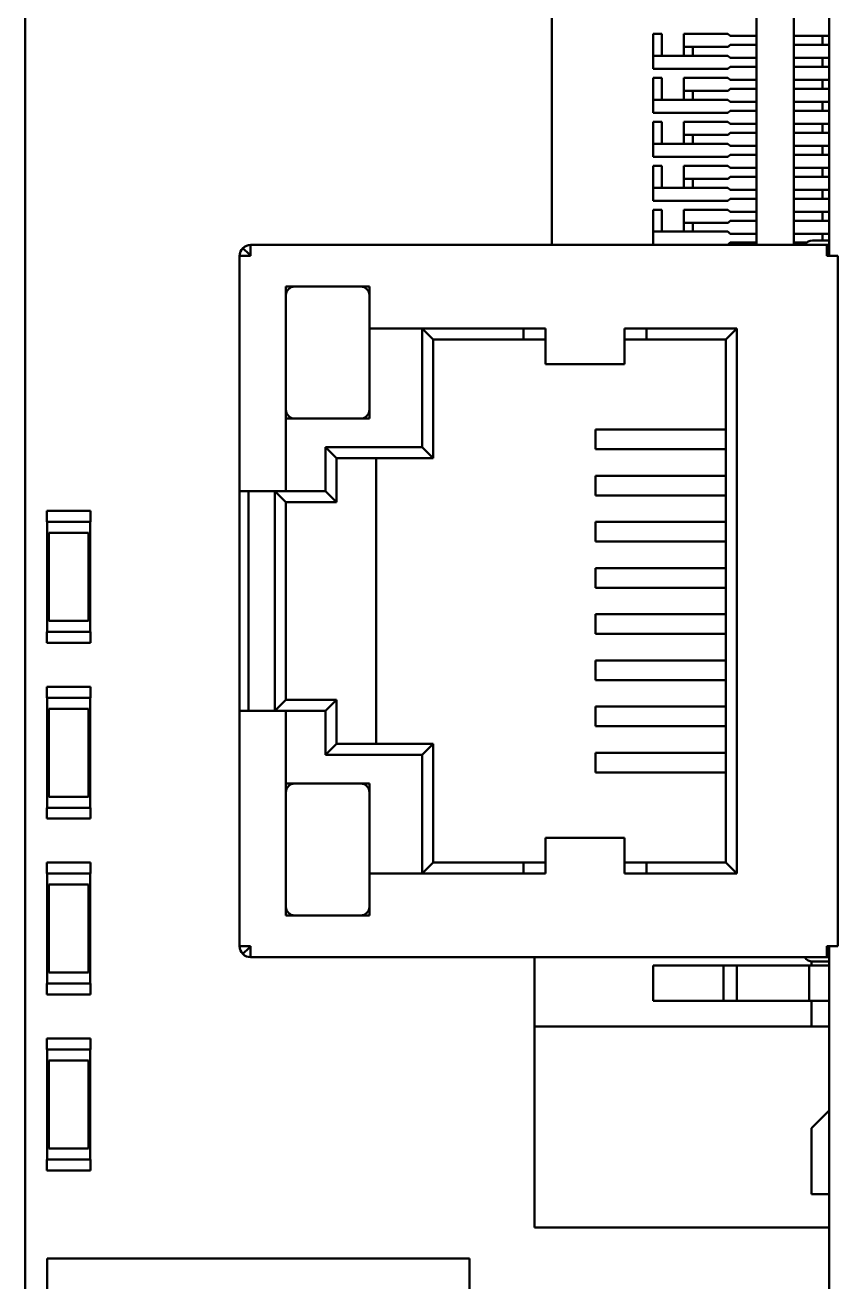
# Model space of a CAD drawing. Header units: millimetres. Extents: x 3137 to 5094, y 789 to 1822.
# Drawn here: x 3301.74 to 3320.22, y 1543.48 to 1572.06 of the extents above; entities that cross this region are included whole.
import ezdxf

# ---------------------------------------------------------------- set-up
doc = ezdxf.new("R2010")
doc.units = ezdxf.units.MM
doc.header["$LTSCALE"] = 1.8
doc.layers.add('외형선(ISO)', color=7, linetype='Continuous', lineweight=50)

msp = doc.modelspace()

# ---------------------------------------------------------------- linework, layer by layer
at = {"layer": '외형선(ISO)'}
for p, q in [((3320.018, 1566.811), (3320.018, 1612.211)), ((3301.742, 1611.011), (3301.742, 1523.011)), ((3319.218, 1567.061), (3319.218, 1573.511)), ((3318.368, 1573.161), (3318.368, 1567.061)), ((3313.718, 1572.911), (3313.718, 1567.061)), ((3316.018, 1571.361), (3316.018, 1571.861)), ((3316.018, 1571.861), (3316.218, 1571.861)), ((3316.218, 1571.361), (3316.218, 1571.861)), ((3316.718, 1571.561), (3316.718, 1571.861)), ((3317.018, 1571.861), (3316.718, 1571.861)), ((3317.718, 1571.861), (3317.018, 1571.861)), ((3317.718, 1571.861), (3317.768, 1571.811)), ((3318.368, 1571.811), (3317.768, 1571.811)), ((3319.768, 1571.811), (3319.218, 1571.811)), ((3319.768, 1571.811), (3319.868, 1571.811)), ((3320.018, 1571.811), (3319.868, 1571.811)), ((3319.868, 1571.611), (3319.868, 1571.811)), ((3316.718, 1571.361), (3316.718, 1571.561)), ((3317.018, 1571.561), (3316.718, 1571.561)), ((3316.918, 1571.361), (3316.918, 1571.561)), ((3317.018, 1571.561), (3317.721, 1571.561)), ((3317.768, 1571.611), (3317.721, 1571.561)), ((3318.368, 1571.611), (3317.768, 1571.611)), ((3319.768, 1571.611), (3319.218, 1571.611)), ((3319.768, 1571.611), (3319.868, 1571.611)), ((3319.868, 1571.611), (3320.018, 1571.611)), ((3316.018, 1571.061), (3316.018, 1571.361)), ((3316.318, 1571.361), (3316.018, 1571.361)), ((3317.718, 1571.361), (3316.318, 1571.361)), ((3317.768, 1571.311), (3317.718, 1571.361)), ((3317.768, 1571.311), (3318.368, 1571.311)), ((3319.218, 1571.311), (3319.768, 1571.311)), ((3319.768, 1571.311), (3319.868, 1571.311)), ((3319.868, 1571.311), (3320.018, 1571.311)), ((3319.868, 1571.111), (3319.868, 1571.311)), ((3316.318, 1571.061), (3316.018, 1571.061)), ((3316.018, 1570.361), (3316.018, 1570.861)), ((3316.018, 1570.861), (3316.218, 1570.861)), ((3316.218, 1570.361), (3316.218, 1570.861)), ((3316.318, 1571.061), (3317.718, 1571.061)), ((3316.718, 1570.561), (3316.718, 1570.861)), ((3317.018, 1570.861), (3316.718, 1570.861)), ((3317.718, 1570.861), (3317.018, 1570.861)), ((3317.718, 1571.061), (3317.768, 1571.111)), ((3317.718, 1570.861), (3317.768, 1570.811)), ((3318.368, 1571.111), (3317.768, 1571.111)), ((3319.768, 1571.111), (3319.218, 1571.111)), ((3319.768, 1571.111), (3319.868, 1571.111)), ((3320.018, 1571.111), (3319.868, 1571.111)), ((3316.718, 1570.361), (3316.718, 1570.561)), ((3317.018, 1570.561), (3316.718, 1570.561)), ((3316.918, 1570.361), (3316.918, 1570.561)), ((3317.018, 1570.561), (3317.721, 1570.561)), ((3317.768, 1570.611), (3317.721, 1570.561)), ((3318.368, 1570.811), (3317.768, 1570.811)), ((3318.368, 1570.611), (3317.768, 1570.611)), ((3319.768, 1570.811), (3319.218, 1570.811)), ((3319.768, 1570.611), (3319.218, 1570.611)), ((3319.768, 1570.811), (3319.868, 1570.811)), ((3319.768, 1570.611), (3319.868, 1570.611)), ((3320.018, 1570.811), (3319.868, 1570.811)), ((3319.868, 1570.611), (3319.868, 1570.811)), ((3319.868, 1570.611), (3320.018, 1570.611)), ((3316.018, 1570.061), (3316.018, 1570.361)), ((3316.318, 1570.361), (3316.018, 1570.361)), ((3317.718, 1570.361), (3316.318, 1570.361)), ((3317.768, 1570.311), (3317.718, 1570.361)), ((3317.768, 1570.311), (3318.368, 1570.311)), ((3319.218, 1570.311), (3319.768, 1570.311)), ((3319.768, 1570.311), (3319.868, 1570.311)), ((3319.868, 1570.311), (3320.018, 1570.311)), ((3319.868, 1570.111), (3319.868, 1570.311)), ((3316.318, 1570.061), (3316.018, 1570.061)), ((3316.318, 1570.061), (3317.718, 1570.061)), ((3317.718, 1570.061), (3317.768, 1570.111)), ((3318.368, 1570.111), (3317.768, 1570.111)), ((3319.768, 1570.111), (3319.218, 1570.111)), ((3319.768, 1570.111), (3319.868, 1570.111)), ((3320.018, 1570.111), (3319.868, 1570.111)), ((3316.018, 1569.361), (3316.018, 1569.861)), ((3316.018, 1569.861), (3316.218, 1569.861)), ((3316.218, 1569.361), (3316.218, 1569.861)), ((3316.718, 1569.561), (3316.718, 1569.861)), ((3317.018, 1569.861), (3316.718, 1569.861)), ((3317.718, 1569.861), (3317.018, 1569.861)), ((3317.718, 1569.861), (3317.768, 1569.811)), ((3318.368, 1569.811), (3317.768, 1569.811)), ((3319.768, 1569.811), (3319.218, 1569.811)), ((3319.768, 1569.811), (3319.868, 1569.811)), ((3320.018, 1569.811), (3319.868, 1569.811)), ((3319.868, 1569.611), (3319.868, 1569.811)), ((3316.718, 1569.361), (3316.718, 1569.561)), ((3317.018, 1569.561), (3316.718, 1569.561)), ((3316.918, 1569.361), (3316.918, 1569.561)), ((3317.018, 1569.561), (3317.721, 1569.561)), ((3317.768, 1569.611), (3317.721, 1569.561)), ((3318.368, 1569.611), (3317.768, 1569.611)), ((3319.768, 1569.611), (3319.218, 1569.611)), ((3319.768, 1569.611), (3319.868, 1569.611)), ((3319.868, 1569.611), (3320.018, 1569.611)), ((3316.018, 1569.061), (3316.018, 1569.361)), ((3316.318, 1569.361), (3316.018, 1569.361)), ((3317.718, 1569.361), (3316.318, 1569.361)), ((3317.768, 1569.311), (3317.718, 1569.361)), ((3317.768, 1569.311), (3318.368, 1569.311)), ((3319.218, 1569.311), (3319.768, 1569.311)), ((3319.768, 1569.311), (3319.868, 1569.311)), ((3319.868, 1569.311), (3320.018, 1569.311)), ((3319.868, 1569.111), (3319.868, 1569.311)), ((3316.318, 1569.061), (3316.018, 1569.061)), ((3316.018, 1568.361), (3316.018, 1568.861)), ((3316.018, 1568.861), (3316.218, 1568.861)), ((3316.218, 1568.361), (3316.218, 1568.861)), ((3316.318, 1569.061), (3317.718, 1569.061)), ((3316.718, 1568.561), (3316.718, 1568.861)), ((3317.018, 1568.861), (3316.718, 1568.861)), ((3317.718, 1568.861), (3317.018, 1568.861)), ((3317.718, 1569.061), (3317.768, 1569.111)), ((3317.718, 1568.861), (3317.768, 1568.811)), ((3318.368, 1569.111), (3317.768, 1569.111)), ((3319.768, 1569.111), (3319.218, 1569.111)), ((3319.768, 1569.111), (3319.868, 1569.111)), ((3320.018, 1569.111), (3319.868, 1569.111)), ((3316.718, 1568.361), (3316.718, 1568.561)), ((3317.018, 1568.561), (3316.718, 1568.561)), ((3316.918, 1568.361), (3316.918, 1568.561)), ((3317.018, 1568.561), (3317.721, 1568.561)), ((3317.768, 1568.611), (3317.721, 1568.561)), ((3318.368, 1568.811), (3317.768, 1568.811)), ((3318.368, 1568.611), (3317.768, 1568.611)), ((3319.768, 1568.811), (3319.218, 1568.811)), ((3319.768, 1568.611), (3319.218, 1568.611)), ((3319.768, 1568.811), (3319.868, 1568.811)), ((3319.768, 1568.611), (3319.868, 1568.611)), ((3320.018, 1568.811), (3319.868, 1568.811)), ((3319.868, 1568.611), (3319.868, 1568.811)), ((3319.868, 1568.611), (3320.018, 1568.611)), ((3316.018, 1568.061), (3316.018, 1568.361)), ((3316.318, 1568.361), (3316.018, 1568.361)), ((3317.718, 1568.361), (3316.318, 1568.361)), ((3317.768, 1568.311), (3317.718, 1568.361)), ((3317.768, 1568.311), (3318.368, 1568.311)), ((3319.218, 1568.311), (3319.768, 1568.311)), ((3319.768, 1568.311), (3319.868, 1568.311)), ((3319.868, 1568.311), (3320.018, 1568.311)), ((3319.868, 1568.111), (3319.868, 1568.311)), ((3316.318, 1568.061), (3316.018, 1568.061)), ((3316.318, 1568.061), (3317.718, 1568.061)), ((3317.718, 1568.061), (3317.768, 1568.111)), ((3318.368, 1568.111), (3317.768, 1568.111)), ((3319.768, 1568.111), (3319.218, 1568.111)), ((3319.768, 1568.111), (3319.868, 1568.111)), ((3320.018, 1568.111), (3319.868, 1568.111)), ((3316.018, 1567.361), (3316.018, 1567.861)), ((3316.018, 1567.861), (3316.218, 1567.861)), ((3316.218, 1567.361), (3316.218, 1567.861)), ((3316.718, 1567.561), (3316.718, 1567.861)), ((3317.018, 1567.861), (3316.718, 1567.861)), ((3317.718, 1567.861), (3317.018, 1567.861)), ((3317.718, 1567.861), (3317.768, 1567.811)), ((3318.368, 1567.811), (3317.768, 1567.811)), ((3319.768, 1567.811), (3319.218, 1567.811)), ((3319.768, 1567.811), (3319.868, 1567.811)), ((3320.018, 1567.811), (3319.868, 1567.811)), ((3319.868, 1567.611), (3319.868, 1567.811)), ((3316.718, 1567.361), (3316.718, 1567.561)), ((3317.018, 1567.561), (3316.718, 1567.561)), ((3316.918, 1567.361), (3316.918, 1567.561)), ((3317.018, 1567.561), (3317.721, 1567.561)), ((3317.768, 1567.611), (3317.721, 1567.561)), ((3318.368, 1567.611), (3317.768, 1567.611)), ((3319.768, 1567.611), (3319.218, 1567.611)), ((3319.768, 1567.611), (3319.868, 1567.611)), ((3319.868, 1567.611), (3320.018, 1567.611)), ((3316.018, 1567.061), (3316.018, 1567.361)), ((3316.318, 1567.361), (3316.018, 1567.361)), ((3317.718, 1567.361), (3316.318, 1567.361)), ((3317.768, 1567.311), (3317.718, 1567.361)), ((3317.768, 1567.311), (3318.368, 1567.311)), ((3319.218, 1567.311), (3319.768, 1567.311)), ((3319.768, 1567.161), (3319.641, 1567.161)), ((3319.768, 1567.311), (3319.868, 1567.311)), ((3319.768, 1567.161), (3320.018, 1567.161)), ((3319.868, 1567.311), (3320.018, 1567.311)), ((3319.868, 1567.161), (3319.868, 1567.311)), ((3306.832, 1566.846), (3306.691, 1566.987)), ((3306.868, 1567.061), (3319.968, 1567.061)), ((3306.868, 1567.061), (3306.868, 1566.811)), ((3317.718, 1567.061), (3317.768, 1567.111)), ((3318.368, 1567.111), (3317.768, 1567.111)), ((3319.509, 1567.111), (3319.218, 1567.111)), ((3320.018, 1567.061), (3319.968, 1567.061)), ((3319.968, 1566.811), (3319.968, 1567.061)), ((3306.618, 1566.811), (3306.618, 1561.461)), ((3306.868, 1566.811), (3306.618, 1566.811)), ((3320.218, 1566.811), (3319.968, 1566.811)), ((3320.218, 1566.811), (3320.218, 1551.111)), ((3307.668, 1561.461), (3307.668, 1566.111)), ((3307.668, 1566.111), (3309.568, 1566.111)), ((3309.568, 1566.111), (3309.568, 1565.161)), ((3313.568, 1565.161), (3309.568, 1565.161)), ((3309.568, 1563.111), (3309.568, 1565.161)), ((3310.768, 1562.461), (3310.768, 1565.161)), ((3311.018, 1564.911), (3310.768, 1565.161)), ((3313.068, 1565.161), (3313.068, 1564.911)), ((3313.568, 1564.914), (3313.568, 1565.161)), ((3317.918, 1565.161), (3315.368, 1565.161)), ((3315.368, 1564.914), (3315.368, 1565.161)), ((3315.868, 1564.911), (3315.868, 1565.161)), ((3317.668, 1564.911), (3317.918, 1565.161)), ((3317.918, 1552.761), (3317.918, 1565.161)), ((3313.068, 1564.911), (3311.018, 1564.911)), ((3311.018, 1564.911), (3311.018, 1562.211)), ((3313.068, 1564.911), (3313.568, 1564.911)), ((3313.568, 1564.914), (3313.568, 1564.352)), ((3315.368, 1564.914), (3315.368, 1564.352)), ((3315.368, 1564.911), (3315.868, 1564.911)), ((3317.668, 1564.911), (3315.868, 1564.911)), ((3317.668, 1553.011), (3317.668, 1564.911)), ((3313.568, 1564.344), (3313.568, 1564.352)), ((3313.568, 1564.344), (3315.368, 1564.344)), ((3315.368, 1564.344), (3315.368, 1564.352)), ((3307.668, 1563.111), (3309.568, 1563.111)), ((3314.71, 1562.861), (3314.71, 1562.411)), ((3317.335, 1562.861), (3314.71, 1562.861)), ((3317.335, 1562.861), (3317.668, 1562.861)), ((3308.568, 1561.461), (3308.568, 1562.461)), ((3308.568, 1562.461), (3310.768, 1562.461)), ((3308.568, 1562.461), (3308.818, 1562.211)), ((3311.018, 1562.211), (3310.768, 1562.461)), ((3317.335, 1562.411), (3314.71, 1562.411)), ((3317.335, 1562.411), (3317.668, 1562.411)), ((3311.018, 1562.211), (3308.818, 1562.211)), ((3308.818, 1562.211), (3308.818, 1561.211)), ((3309.718, 1562.211), (3309.718, 1555.711)), ((3314.71, 1561.811), (3314.71, 1561.361)), ((3317.335, 1561.811), (3314.71, 1561.811)), ((3317.335, 1561.811), (3317.668, 1561.811)), ((3306.618, 1561.461), (3306.618, 1556.461)), ((3306.868, 1561.461), (3306.618, 1561.461)), ((3306.818, 1561.461), (3306.818, 1556.461)), ((3306.818, 1556.461), (3306.818, 1561.461)), ((3307.668, 1561.461), (3306.868, 1561.461)), ((3307.418, 1556.461), (3307.418, 1561.461)), ((3307.418, 1561.461), (3307.668, 1561.211)), ((3307.668, 1561.461), (3308.568, 1561.461)), ((3308.568, 1561.461), (3308.818, 1561.211)), ((3308.818, 1561.211), (3307.668, 1561.211)), ((3307.668, 1561.211), (3307.668, 1556.711)), ((3317.335, 1561.361), (3314.71, 1561.361)), ((3317.335, 1561.361), (3317.668, 1561.361)), ((3303.229, 1561.011), (3302.234, 1561.011)), ((3302.234, 1561.011), (3302.234, 1560.761)), ((3303.229, 1561.011), (3303.229, 1560.761)), ((3302.234, 1560.761), (3303.229, 1560.761)), ((3302.242, 1560.761), (3302.242, 1558.261)), ((3303.222, 1560.761), (3303.222, 1558.261)), ((3314.71, 1560.761), (3314.71, 1560.311)), ((3317.335, 1560.761), (3314.71, 1560.761)), ((3317.335, 1560.761), (3317.668, 1560.761)), ((3302.282, 1560.511), (3303.182, 1560.511)), ((3302.282, 1559.761), (3302.282, 1560.511)), ((3303.182, 1559.761), (3303.182, 1560.511)), ((3317.335, 1560.311), (3314.71, 1560.311)), ((3317.335, 1560.311), (3317.668, 1560.311)), ((3302.282, 1559.761), (3302.282, 1559.261)), ((3303.182, 1559.761), (3303.182, 1559.261)), ((3314.71, 1559.711), (3314.71, 1559.261)), ((3317.335, 1559.711), (3314.71, 1559.711)), ((3317.335, 1559.711), (3317.668, 1559.711)), ((3302.282, 1558.511), (3302.282, 1559.261)), ((3303.182, 1558.511), (3303.182, 1559.261)), ((3317.335, 1559.261), (3314.71, 1559.261)), ((3317.335, 1559.261), (3317.668, 1559.261)), ((3314.71, 1558.661), (3317.335, 1558.661)), ((3314.71, 1558.661), (3314.71, 1558.211)), ((3317.668, 1558.661), (3317.335, 1558.661)), ((3303.229, 1558.261), (3302.234, 1558.261)), ((3302.234, 1558.261), (3302.234, 1558.011)), ((3302.282, 1558.511), (3303.182, 1558.511)), ((3303.229, 1558.261), (3303.229, 1558.011)), ((3302.234, 1558.011), (3303.229, 1558.011)), ((3314.71, 1558.211), (3317.335, 1558.211)), ((3317.668, 1558.211), (3317.335, 1558.211)), ((3314.71, 1557.611), (3317.335, 1557.611)), ((3314.71, 1557.611), (3314.71, 1557.161)), ((3317.668, 1557.611), (3317.335, 1557.611)), ((3314.71, 1557.161), (3317.335, 1557.161)), ((3317.668, 1557.161), (3317.335, 1557.161)), ((3303.229, 1557.011), (3302.234, 1557.011)), ((3302.234, 1556.761), (3302.234, 1557.011)), ((3303.229, 1556.761), (3303.229, 1557.011)), ((3302.234, 1556.761), (3303.229, 1556.761)), ((3302.242, 1554.261), (3302.242, 1556.761)), ((3303.222, 1554.261), (3303.222, 1556.761)), ((3307.418, 1556.461), (3307.668, 1556.711)), ((3307.668, 1556.711), (3308.818, 1556.711)), ((3308.568, 1556.461), (3308.818, 1556.711)), ((3308.818, 1556.711), (3308.818, 1555.711)), ((3314.71, 1556.561), (3314.71, 1556.111)), ((3314.71, 1556.561), (3317.335, 1556.561)), ((3317.668, 1556.561), (3317.335, 1556.561)), ((3303.182, 1556.511), (3302.282, 1556.511)), ((3302.282, 1556.511), (3302.282, 1555.761)), ((3303.182, 1556.511), (3303.182, 1555.761)), ((3306.618, 1556.461), (3306.868, 1556.461)), ((3306.618, 1556.461), (3306.618, 1551.111)), ((3306.868, 1556.461), (3307.668, 1556.461)), ((3307.668, 1556.461), (3307.668, 1551.811)), ((3308.568, 1556.461), (3307.668, 1556.461)), ((3308.568, 1555.461), (3308.568, 1556.461)), ((3314.71, 1556.111), (3317.335, 1556.111)), ((3317.668, 1556.111), (3317.335, 1556.111)), ((3302.282, 1555.261), (3302.282, 1555.761)), ((3303.182, 1555.261), (3303.182, 1555.761)), ((3308.568, 1555.461), (3308.818, 1555.711)), ((3308.818, 1555.711), (3311.018, 1555.711)), ((3311.018, 1555.711), (3310.768, 1555.461)), ((3311.018, 1555.711), (3311.018, 1553.011)), ((3310.768, 1555.461), (3308.568, 1555.461)), ((3310.768, 1552.761), (3310.768, 1555.461)), ((3314.71, 1555.511), (3314.71, 1555.061)), ((3314.71, 1555.511), (3317.335, 1555.511)), ((3317.668, 1555.511), (3317.335, 1555.511)), ((3302.282, 1555.261), (3302.282, 1554.511)), ((3303.182, 1555.261), (3303.182, 1554.511)), ((3314.71, 1555.061), (3317.335, 1555.061)), ((3317.668, 1555.061), (3317.335, 1555.061)), ((3307.668, 1554.811), (3309.568, 1554.811)), ((3309.568, 1554.811), (3309.568, 1552.761)), ((3303.229, 1554.261), (3302.234, 1554.261)), ((3302.234, 1554.011), (3302.234, 1554.261)), ((3303.182, 1554.511), (3302.282, 1554.511)), ((3303.229, 1554.011), (3303.229, 1554.261)), ((3302.234, 1554.011), (3303.229, 1554.011)), ((3313.568, 1553.569), (3313.568, 1553.577)), ((3313.568, 1553.577), (3315.368, 1553.577)), ((3313.568, 1553.569), (3313.568, 1553.007)), ((3315.368, 1553.569), (3315.368, 1553.577)), ((3315.368, 1553.569), (3315.368, 1553.007)), ((3303.229, 1553.011), (3302.234, 1553.011)), ((3302.234, 1552.761), (3302.234, 1553.011)), ((3303.229, 1552.761), (3303.229, 1553.011)), ((3311.018, 1553.011), (3310.768, 1552.761)), ((3311.018, 1553.011), (3313.068, 1553.011)), ((3313.068, 1552.761), (3313.068, 1553.011)), ((3313.568, 1553.011), (3313.068, 1553.011)), ((3313.568, 1552.761), (3313.568, 1553.007)), ((3315.868, 1553.011), (3315.368, 1553.011)), ((3315.368, 1552.761), (3315.368, 1553.007)), ((3315.868, 1553.011), (3317.668, 1553.011)), ((3315.868, 1553.011), (3315.868, 1552.761)), ((3317.668, 1553.011), (3317.918, 1552.761)), ((3302.234, 1552.761), (3303.229, 1552.761)), ((3302.242, 1550.261), (3302.242, 1552.761)), ((3303.222, 1550.261), (3303.222, 1552.761)), ((3309.568, 1552.761), (3313.568, 1552.761)), ((3309.568, 1551.811), (3309.568, 1552.761)), ((3315.368, 1552.761), (3317.918, 1552.761)), ((3303.182, 1552.511), (3302.282, 1552.511)), ((3302.282, 1552.511), (3302.282, 1551.761)), ((3303.182, 1552.511), (3303.182, 1551.761)), ((3302.282, 1551.261), (3302.282, 1551.761)), ((3303.182, 1551.261), (3303.182, 1551.761)), ((3307.668, 1551.811), (3309.568, 1551.811)), ((3302.282, 1551.261), (3302.282, 1550.511)), ((3303.182, 1551.261), (3303.182, 1550.511)), ((3306.868, 1551.111), (3306.618, 1551.111)), ((3306.832, 1551.075), (3306.691, 1550.934)), ((3306.868, 1551.111), (3306.868, 1550.861)), ((3319.968, 1550.861), (3306.868, 1550.861)), ((3313.318, 1550.861), (3313.318, 1549.281)), ((3319.968, 1550.861), (3319.968, 1551.111)), ((3320.218, 1551.111), (3319.968, 1551.111)), ((3319.968, 1550.861), (3320.018, 1550.861)), ((3320.018, 1522.211), (3320.018, 1551.111)), ((3316.018, 1550.671), (3316.118, 1550.671)), ((3316.018, 1550.671), (3316.018, 1549.871)), ((3317.618, 1550.671), (3316.118, 1550.671)), ((3317.618, 1550.671), (3317.618, 1549.871)), ((3317.918, 1550.671), (3317.618, 1550.671)), ((3317.918, 1550.671), (3318.668, 1550.671)), ((3317.918, 1550.671), (3317.918, 1549.871)), ((3319.568, 1550.671), (3318.668, 1550.671)), ((3319.568, 1550.671), (3320.018, 1550.671)), ((3319.568, 1550.671), (3319.568, 1549.871)), ((3319.618, 1550.762), (3319.618, 1550.671)), ((3319.641, 1550.761), (3319.768, 1550.761)), ((3320.018, 1550.761), (3319.768, 1550.761)), ((3303.229, 1550.261), (3302.234, 1550.261)), ((3302.234, 1550.011), (3302.234, 1550.261)), ((3303.182, 1550.511), (3302.282, 1550.511)), ((3303.229, 1550.011), (3303.229, 1550.261)), ((3302.234, 1550.011), (3303.229, 1550.011)), ((3316.018, 1549.871), (3316.118, 1549.871)), ((3316.118, 1549.871), (3317.618, 1549.871)), ((3317.618, 1549.871), (3317.918, 1549.871)), ((3317.918, 1549.871), (3318.668, 1549.871)), ((3319.568, 1549.871), (3318.668, 1549.871)), ((3320.018, 1549.871), (3319.568, 1549.871)), ((3319.618, 1549.871), (3319.618, 1549.281)), ((3320.018, 1549.281), (3313.318, 1549.281)), ((3313.318, 1544.711), (3313.318, 1549.281)), ((3303.229, 1549.011), (3302.234, 1549.011)), ((3302.234, 1548.761), (3302.234, 1549.011)), ((3303.229, 1548.761), (3303.229, 1549.011)), ((3302.234, 1548.761), (3303.229, 1548.761)), ((3302.242, 1546.261), (3302.242, 1548.761)), ((3303.222, 1546.261), (3303.222, 1548.761)), ((3303.182, 1548.511), (3302.282, 1548.511)), ((3302.282, 1548.511), (3302.282, 1547.761)), ((3303.182, 1548.511), (3303.182, 1547.761)), ((3302.282, 1547.261), (3302.282, 1547.761)), ((3303.182, 1547.261), (3303.182, 1547.761)), ((3302.282, 1547.261), (3302.282, 1546.511)), ((3303.182, 1547.261), (3303.182, 1546.511)), ((3319.618, 1546.971), (3320.018, 1547.371)), ((3319.618, 1546.971), (3319.618, 1545.471)), ((3303.229, 1546.261), (3302.234, 1546.261)), ((3302.234, 1546.011), (3302.234, 1546.261)), ((3303.182, 1546.511), (3302.282, 1546.511)), ((3303.229, 1546.011), (3303.229, 1546.261)), ((3302.234, 1546.011), (3303.229, 1546.011)), ((3319.618, 1545.471), (3320.018, 1545.471)), ((3313.318, 1544.711), (3320.018, 1544.711)), ((3302.242, 1544.011), (3302.242, 1531.011)), ((3311.842, 1544.011), (3302.242, 1544.011)), ((3311.842, 1531.011), (3311.842, 1544.011))]:
    msp.add_line(p, q, dxfattribs=at)
for centre, radius, start, end in [((3319.641, 1566.961), 0.2, 90, 150), ((3306.868, 1566.811), 0.25, 135, 180), ((3306.868, 1566.811), 0.05, 90, 180), ((3319.968, 1566.811), 0.25, 78.463, 90), ((3319.968, 1566.811), 0.05, 0, 90), ((3307.868, 1565.911), 0.2, 90, 180), ((3309.368, 1565.911), 0.2, 0, 90), ((3307.868, 1563.311), 0.2, 180, 270), ((3309.368, 1563.311), 0.2, 270, 0), ((3307.868, 1554.611), 0.2, 90, 180), ((3309.368, 1554.611), 0.2, 0, 90), ((3307.868, 1552.011), 0.2, 180, 270), ((3309.368, 1552.011), 0.2, 270, 0), ((3306.868, 1551.111), 0.25, 180, 225), ((3306.868, 1551.111), 0.05, 180, 270), ((3319.641, 1550.961), 0.2, 210, 270), ((3319.968, 1551.111), 0.05, 270, 0), ((3319.968, 1551.111), 0.25, 270, 281.537)]:
    msp.add_arc(centre, radius, start, end, dxfattribs=at)
for points in [[(3306.868, 1567.061), (3306.802, 1567.061), (3306.737, 1567.034), (3306.691, 1566.987)], [(3306.691, 1550.934), (3306.737, 1550.887), (3306.802, 1550.861), (3306.868, 1550.861)]]:
    msp.add_open_spline(points, degree=3, dxfattribs=at)

doc.saveas('drawing.dxf')
